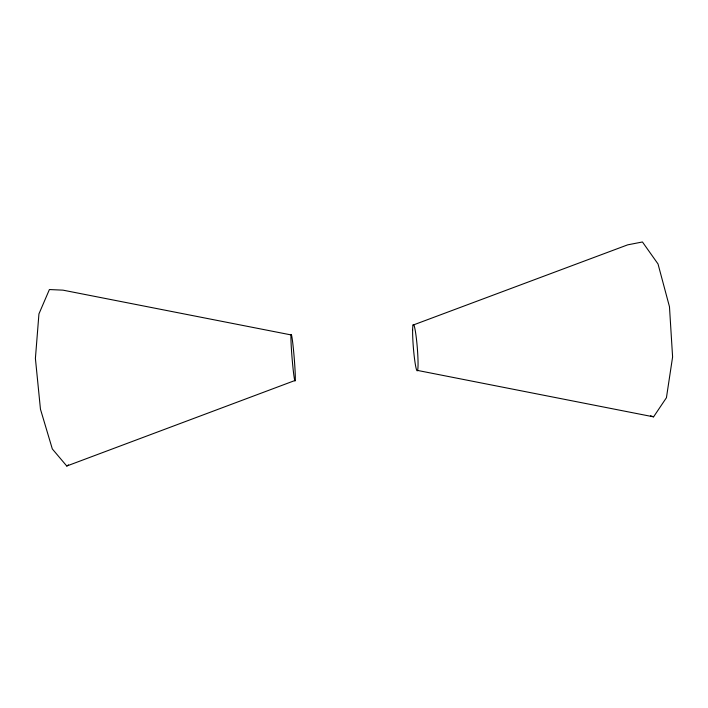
<?xml version="1.0" encoding="UTF-8"?>
<svg xmlns="http://www.w3.org/2000/svg" width="708" height="708" viewBox="0 0 708 708"><rect width="100%" height="100%" fill="white"/><g stroke="black" fill="none" stroke-linecap="round" stroke-linejoin="round"><path stroke-width="1.06" d="M417.561 370.434L653.581 416.853L666.432 397.719L672.6 356.965L669.467 306.706L658.024 263.96L642.448 241.977L627.695 244.844L413.038 325.087M291.501 334.999L62.994 290.156L49.401 289.545L38.94 313.909L35.4 358.425L40.453 409.18L52.321 448.952L66.756 466.023L68.561 464.908M66.756 466.023L294.794 380.559A23.346 1.071 85.3 0 0 293.484 349.796A23.346 1.071 85.3 0 0 291.068 342.628A23.346 1.071 85.3 0 0 294.794 380.559M650.555 415.773L653.581 416.853M412.622 330.105A23.284 1.956 85.3 0 0 416.481 369.576A23.284 1.956 85.3 0 0 416.897 343.247A23.284 1.956 85.3 0 0 412.622 330.105"/></g></svg>
